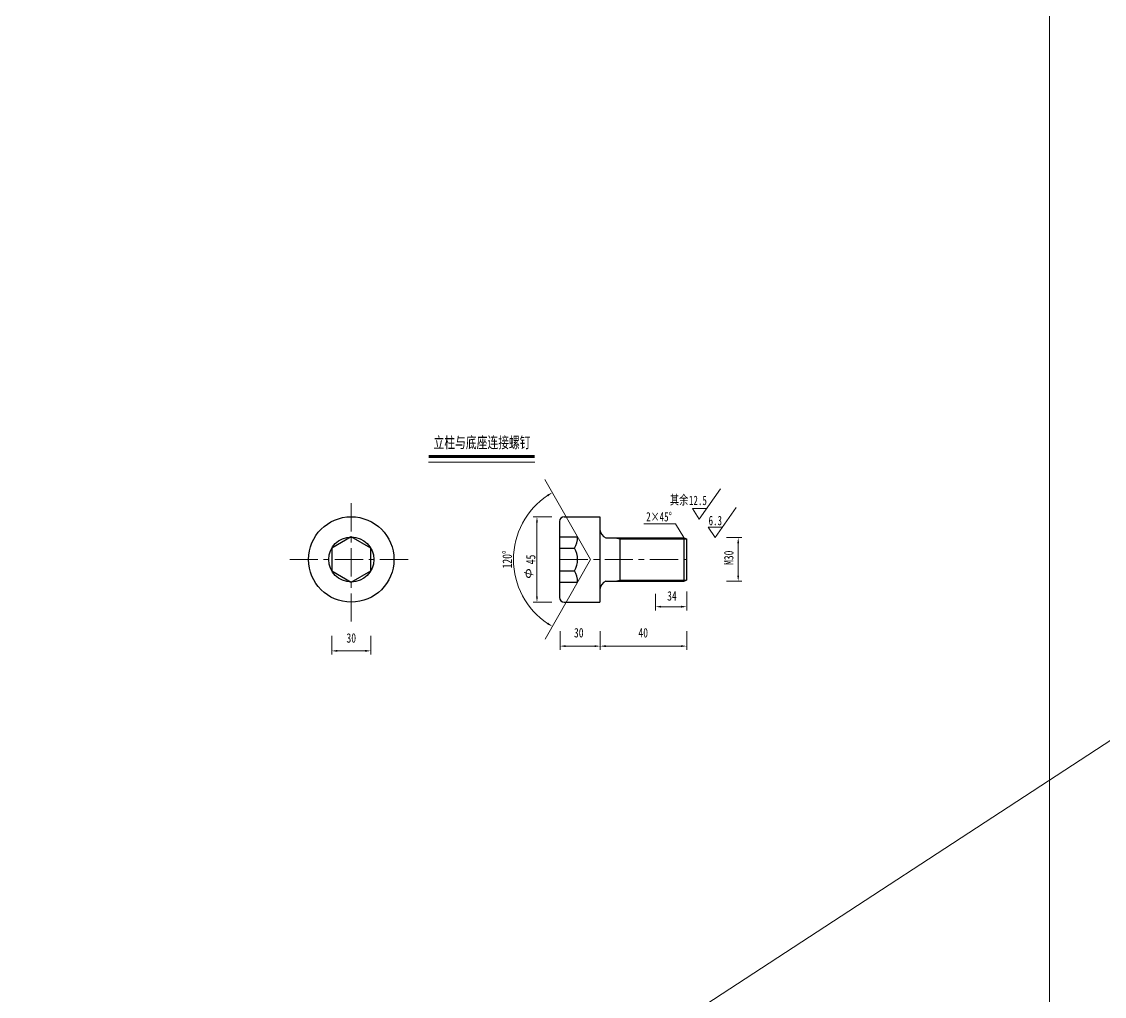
# Model space of a CAD drawing. Extents: x 98573 to 114325, y 0 to 100142.
# Drawn here: x 103129 to 106008, y 50511 to 53101 of the extents above; entities that cross this region are included whole.
import ezdxf

# ---------------------------------------------------------------- set-up
doc = ezdxf.new("R2010")
doc.units = 0
doc.header["$MEASUREMENT"] = 0
doc.linetypes.add('CENTERX2', pattern=[4, 2.5, -0.5, 0.5, -0.5])
doc.layers.get('0').update_dxf_attribs({"lineweight": 13})
doc.layers.get('Defpoints').update_dxf_attribs({"color": 9, "lineweight": 5})
for name, color, linetype, lineweight in [('dim', 4, 'Continuous', 13), ('中心线', 2, 'CENTERX2', 15), ('标注', 4, 'Continuous', 13), ('标题上线', 6, 'Continuous', 50), ('标题下线', 7, 'Continuous', 15), ('细线', 4, 'Continuous', 13), ('钢板单线', 6, 'Continuous', 25)]:
    doc.layers.add(name, color=color, linetype=linetype, lineweight=lineweight)
doc.layers.add('text', color=7, linetype='Continuous')
doc.styles.get("Standard").update_dxf_attribs({"font": '仿宋_GB2312.ttf', "width": 0.75})
doc.dimstyles.new('0.1', dxfattribs={"dimscale": 0, "dimtxt": 2.5, "dimasz": 1.5, "dimexe": 1, "dimexo": 1, "dimgap": 0.4, "dimtad": 1, "dimdec": 1, "dimdsep": 46, "dimtxsty": 'Standard', "dimcen": 0.2, "dimclrd": 256, "dimclre": 256, "dimclrt": 256, "dimadec": 3, "dimazin": 2, "dimtfac": 1, "dimtdec": 1, "dimtmove": 2, "dimatfit": 3, "dimfxl": 4, "dimfxlon": 1, "dimtolj": 1, "dimtzin": 0, "dimlwd": -1, "dimlwe": -1, "dimarcsym": 0})

# ---------------------------------------------------------------- blocks, each defined once
blk = doc.blocks.new('*D363')
at = {"layer": 'Defpoints', "color": 0, "ltscale": 0.5, "transparency": 16777216}
for p in [(103953.8, 51491.4), (104057.7, 51491.4), (104057.7, 51429.1)]:
    blk.add_point(p, dxfattribs=at)
at = {"layer": 'dim', "ltscale": 0.5, "transparency": 16777216}
for p, q in [((103953.8, 51469.1), (103953.8, 51419.1)), ((104057.7, 51469.1), (104057.7, 51419.1))]:
    blk.add_line(p, q, dxfattribs=at)
at = {"layer": 'dim', "color": 4, "ltscale": 0.5, "transparency": 16777216}
blk.add_line((103968.8, 51429.1), (104042.7, 51429.1), dxfattribs=at)
for points in [[(103968.8, 51431.6), (103968.8, 51426.6), (103953.8, 51429.1)], [(104042.7, 51431.6), (104042.7, 51426.6), (104057.7, 51429.1)]]:
    blk.add_solid(points, dxfattribs=at)
at = {"layer": 'dim', "ltscale": 0.5, "transparency": 16777216, "insert": (104005.8, 51463.1), "char_height": 25, "attachment_point": 5}
blk.add_mtext('\\A1;30', dxfattribs=at)
blk = doc.blocks.new('*D364')
at = {"layer": 'Defpoints', "color": 0, "ltscale": 0.5, "transparency": 16777216}
for p in [(104993.2, 51730), (104993.2, 51614.1), (105034.5, 51614.1)]:
    blk.add_point(p, dxfattribs=at)
at = {"layer": 'dim', "ltscale": 0.5, "transparency": 16777216}
for p, q in [((105003.2, 51730), (105044.5, 51730)), ((105003.2, 51614.1), (105044.5, 51614.1))]:
    blk.add_line(p, q, dxfattribs=at)
at = {"layer": 'dim', "color": 4, "ltscale": 0.5, "transparency": 16777216}
blk.add_line((105034.5, 51715), (105034.5, 51629.1), dxfattribs=at)
for points in [[(105032, 51715), (105037, 51715), (105034.5, 51730)], [(105032, 51629.1), (105037, 51629.1), (105034.5, 51614.1)]]:
    blk.add_solid(points, dxfattribs=at)
at = {"layer": 'dim', "ltscale": 0.5, "transparency": 16777216, "insert": (105009.5, 51676.5), "char_height": 25, "attachment_point": 5, "rotation": 90}
blk.add_mtext('\\A1;M30', dxfattribs=at)
blk = doc.blocks.new('*D365')
at = {"layer": 'Defpoints', "color": 0, "ltscale": 0.5, "transparency": 16777216}
for p in [(104897.5, 51626.4), (104667.8, 51509.9), (104897.5, 51441.7)]:
    blk.add_point(p, dxfattribs=at)
at = {"layer": 'dim', "ltscale": 0.5, "transparency": 16777216}
for p, q in [((104667.8, 51481.7), (104667.8, 51431.7)), ((104897.5, 51481.7), (104897.5, 51431.7))]:
    blk.add_line(p, q, dxfattribs=at)
at = {"layer": 'dim', "color": 4, "ltscale": 0.5, "transparency": 16777216}
blk.add_line((104682.8, 51441.7), (104882.5, 51441.7), dxfattribs=at)
for points in [[(104682.8, 51444.2), (104682.8, 51439.2), (104667.8, 51441.7)], [(104882.5, 51444.2), (104882.5, 51439.2), (104897.5, 51441.7)]]:
    blk.add_solid(points, dxfattribs=at)
at = {"layer": 'dim', "ltscale": 0.5, "transparency": 16777216, "insert": (104782, 51477.1), "char_height": 25, "attachment_point": 5}
blk.add_mtext('\\A1;40', dxfattribs=at)
blk = doc.blocks.new('*D366')
at = {"layer": 'Defpoints', "color": 0, "ltscale": 0.5, "transparency": 16777216}
for p in [(104560.8, 51501), (104667.8, 51509.9), (104667.8, 51441.7)]:
    blk.add_point(p, dxfattribs=at)
at = {"layer": 'dim', "ltscale": 0.5, "transparency": 16777216}
for p, q in [((104560.8, 51481.7), (104560.8, 51431.7)), ((104667.8, 51481.7), (104667.8, 51431.7))]:
    blk.add_line(p, q, dxfattribs=at)
at = {"layer": 'dim', "color": 4, "ltscale": 0.5, "transparency": 16777216}
blk.add_line((104575.8, 51441.7), (104652.8, 51441.7), dxfattribs=at)
for points in [[(104575.8, 51444.2), (104575.8, 51439.2), (104560.8, 51441.7)], [(104652.8, 51444.2), (104652.8, 51439.2), (104667.8, 51441.7)]]:
    blk.add_solid(points, dxfattribs=at)
at = {"layer": 'dim', "ltscale": 0.5, "transparency": 16777216, "insert": (104610.6, 51477.1), "char_height": 25, "attachment_point": 5}
blk.add_mtext('\\A1;30', dxfattribs=at)
blk = doc.blocks.new('*D367')
at = {"layer": 'Defpoints', "color": 0, "ltscale": 0.5, "transparency": 16777216}
for p in [(104499.5, 51785.4), (104549, 51785.4), (104549, 51558.5)]:
    blk.add_point(p, dxfattribs=at)
at = {"layer": 'dim', "ltscale": 0.5, "transparency": 16777216}
for p, q in [((104539, 51785.4), (104489.5, 51785.4)), ((104539, 51558.5), (104489.5, 51558.5))]:
    blk.add_line(p, q, dxfattribs=at)
at = {"layer": 'dim', "color": 4, "ltscale": 0.5, "transparency": 16777216}
blk.add_line((104499.5, 51573.5), (104499.5, 51770.4), dxfattribs=at)
for points in [[(104497, 51770.4), (104502, 51770.4), (104499.5, 51785.4)], [(104497, 51573.5), (104502, 51573.5), (104499.5, 51558.5)]]:
    blk.add_solid(points, dxfattribs=at)
at = {"layer": 'dim', "ltscale": 0.5, "transparency": 16777216, "insert": (104483, 51672), "char_height": 25, "attachment_point": 5, "rotation": 90}
blk.add_mtext('\\A1;45', dxfattribs=at)
blk = doc.blocks.new('*D368')
at = {"layer": 'Defpoints', "color": 0, "ltscale": 0.5, "transparency": 16777216}
for p in [(104520.8, 51884.9), (104449.6, 51742.4), (104641.9, 51672.3), (104641.9, 51671.7), (104521.4, 51460.1)]:
    blk.add_point(p, dxfattribs=at)
at = {"layer": 'dim', "color": 4, "ltscale": 0.5, "transparency": 16777216}
blk.add_arc((104641.7, 51672), 204.7, 123.7876, 236.2124, dxfattribs=at)
for points in [[(104526.6, 51844.2), (104529.2, 51840), (104540.7, 51850)], [(104529.2, 51504), (104526.6, 51499.7), (104540.7, 51494)]]:
    blk.add_solid(points, dxfattribs=at)
at = {"layer": 'dim', "ltscale": 0.5, "transparency": 16777216, "insert": (104420.5, 51672), "char_height": 25, "attachment_point": 5, "rotation": 90}
blk.add_mtext('\\A1;120°', dxfattribs=at)
blk = doc.blocks.new('*D362')
at = {"layer": 'Defpoints', "color": 0, "ltscale": 0.5, "transparency": 16777216}
for p in [(104897.5, 51616.9), (104814.3, 51591.1), (104897.5, 51546.5)]:
    blk.add_point(p, dxfattribs=at)
at = {"layer": 'dim', "ltscale": 0.5, "transparency": 16777216}
for p, q in [((104897.5, 51586.5), (104897.5, 51536.5)), ((104814.3, 51581.1), (104814.3, 51536.5))]:
    blk.add_line(p, q, dxfattribs=at)
at = {"layer": 'dim', "color": 4, "ltscale": 0.5, "transparency": 16777216}
blk.add_line((104829.3, 51546.5), (104882.5, 51546.5), dxfattribs=at)
for points in [[(104829.3, 51549), (104829.3, 51544), (104814.3, 51546.5)], [(104882.5, 51549), (104882.5, 51544), (104897.5, 51546.5)]]:
    blk.add_solid(points, dxfattribs=at)
at = {"layer": 'dim', "ltscale": 0.5, "transparency": 16777216, "insert": (104858.4, 51575), "char_height": 25, "attachment_point": 5}
blk.add_mtext('\\A1;34', dxfattribs=at)

msp = doc.modelspace()

# ---------------------------------------------------------------- linework, layer by layer
at = {"color": 0}
msp.add_line((104465.31948, 51637.46749), (104488.99039, 51631.12489), dxfattribs=at)
msp.add_arc((104566.38608, 51646.97309), 41.28912, 37.26384584, 37.53459513)
for centre, radius, start, end in [((104482.99206, 51636.1277), 12.1515, 149.03621796, 166.04314128), ((104479.41236, 51638.27553), 7.97688, 124.61946216, 149.03621796), ((104477.1697, 51641.52409), 4.02939, 90, 124.61946216), ((104477.1697, 51641.52409), 4.02939, 55.38053784, 90), ((104474.92703, 51638.27553), 7.97688, 30.96378204, 55.38053784), ((104471.34733, 51636.1277), 12.1515, 13.95685872, 30.96378204), ((104488.66754, 51634.71718), 17.99963, 166.04314128, 180), ((104488.66754, 51634.71718), 17.99963, 180, 193.95685872), ((104482.99206, 51633.30666), 12.1515, 193.95685872, 210.96378204), ((104479.41236, 51631.15884), 7.97688, 210.96378204, 235.38053784), ((104477.1697, 51627.91028), 4.02939, 235.38053784, 270), ((104477.1697, 51627.91028), 4.02939, 270, 304.61946216), ((104474.92703, 51631.15884), 7.97688, 304.61946216, 329.03621796), ((104471.34733, 51633.30666), 12.1515, 329.03621796, 346.04314128), ((104465.67185, 51634.71718), 17.99963, 0, 13.95685872), ((104465.67185, 51634.71718), 17.99963, 346.04314128, 0)]:
    msp.add_arc(centre, radius, start, end, dxfattribs=at)
at = {"layer": 'dim'}
for p, q in [((104930.91855, 51779.4852), (104987.32418, 51859.72616)), ((104912.71704, 51807.59752), (104950.68019, 51807.59752)), ((104930.91855, 51779.4852), (104912.71704, 51807.59752)), ((104973.01275, 51729.96744), (105029.41838, 51810.2084)), ((104783.64564, 51766.8243), (104867.52934, 51766.8243)), ((104867.52934, 51766.8243), (104889.99245, 51729.96744)), ((104973.01275, 51729.96744), (104954.81123, 51758.07975)), ((104954.81123, 51758.07975), (104992.77439, 51758.07975))]:
    msp.add_line(p, q, dxfattribs=at)
at = {"layer": '中心线', "ltscale": 30}
for p, q in [((104005.7882, 51821.72756), (104005.7882, 51499.09573)), ((103842.08235, 51671.97309), (104165.03286, 51671.97309)), ((104559.6752, 51671.97309), (104897.46315, 51671.97309))]:
    msp.add_line(p, q, dxfattribs=at)
at = {"layer": '标注'}
msp.add_line((112815.95382, 55620.37259), (98573.01049, 46332.42017), dxfattribs=at)
for points in [[(98573.01049, 55858.30192), (105862.16093, 55858.30192), (105862.16093, 46332.42017), (98573.01049, 46332.42017)], [(105862.16093, 55858.30192), (113151.31137, 55858.30192), (113151.31137, 46332.42017), (105862.16093, 46332.42017)]]:
    msp.add_lwpolyline(points, close=True, dxfattribs=at)
at = {"layer": '标题上线', "const_width": 7.5}
msp.add_lwpolyline([(104211.22835, 51945.41916), (104493.64894, 51945.41916)], dxfattribs=at)
at = {"layer": '标题下线'}
msp.add_line((104211.22835, 51930.41915), (104493.64894, 51930.41915), dxfattribs=at)
at = {"layer": '细线'}
for p, q in [((104520.8327, 51884.91597), (104641.91934, 51671.66322)), ((104521.4447, 51460.10805), (104641.91934, 51672.28296))]:
    msp.add_line(p, q, dxfattribs=at)
at = {"layer": '钢板单线', "color": 1}
for p, q in [((104572.1752, 51785.44809), (104666.67136, 51785.44809)), ((104666.67136, 51785.44809), (104666.67136, 51558.49809)), ((104559.6752, 51772.94809), (104559.6752, 51570.99809)), ((104559.6752, 51731.97309), (104607.6752, 51731.97309)), ((104682.67136, 51729.81809), (104889.99245, 51729.81809)), ((104708.55997, 51729.81809), (104719.73043, 51727.00559)), ((104719.73043, 51727.00559), (104897.46315, 51727.00559)), ((104719.73043, 51727.00559), (104719.73043, 51616.94059)), ((104889.99245, 51729.81809), (104897.46315, 51727.00559)), ((104889.99245, 51729.81809), (104889.99245, 51614.12809)), ((104897.46315, 51727.00559), (104897.46315, 51616.94059)), ((104559.6752, 51701.97309), (104599.12776, 51701.97309)), ((104559.6752, 51641.97309), (104599.12776, 51641.97309)), ((104559.6752, 51611.97309), (104607.6752, 51611.97309)), ((104682.67136, 51614.12809), (104889.99245, 51614.12809)), ((104708.55997, 51614.12809), (104719.73043, 51616.94059)), ((104719.73043, 51616.94059), (104897.46315, 51616.94059)), ((104889.99245, 51614.12809), (104897.46315, 51616.94059)), ((104572.1752, 51558.49809), (104666.67136, 51558.49809))]:
    msp.add_line(p, q, dxfattribs=at)
msp.add_lwpolyline([(104005.7882, 51611.97309), (104057.74972, 51641.97309), (104057.74972, 51701.97309), (104005.7882, 51731.97309), (103953.82667, 51701.97309), (103953.82667, 51641.97309)], close=True, dxfattribs=at)
for radius in [113.475, 60]:
    msp.add_circle((104005.7882, 51671.97309), radius, dxfattribs=at)
for centre, radius, start, end in [((104572.1752, 51772.94809), 12.5, 90, 180), ((104550.54737, 51732.03145), 57.12757, 328.2534926, 359.94146802), ((104692.01768, 51753.48836), 25.44868, 185.14075847, 248.45318061), ((104550.75415, 51671.97309), 56.92105, 328.19393276, 31.80606724), ((104550.54737, 51611.91473), 57.12757, 0.05853198, 31.7465074), ((104692.01768, 51590.45782), 25.44868, 111.54681939, 174.85924153), ((104572.1752, 51570.99809), 12.5, 180, 270)]:
    msp.add_arc(centre, radius, start, end, dxfattribs=at)

# ---------------------------------------------------------------- texts
at = {"layer": 'dim', "width": 0.7}
for s, p in [('其余', (104853.09223, 51817.83333)), ('12.5', (104903.58651, 51816.51877)), ('2×45°', (104789.88521, 51773.05719)), ('6.3', (104955.76613, 51763.03024))]:
    msp.add_text(s, height=25, dxfattribs=at).set_placement(p)
at = {"layer": 'text', "width": 0.7}
msp.add_text('立柱与底座连接螺钉', height=30, dxfattribs=at).set_placement((104224.55533, 51967.91916))

# ---------------------------------------------------------------- dimensions: what is measured, and where the dimension line sits
at = {"layer": 'dim', "ltscale": 0.5}
dim = msp.add_angular_dim_2l(base=(104449.55214, 51742.4468), line1=((104520.8327, 51884.91597), (104641.91934, 51671.66322)), line2=((104521.4447, 51460.10805), (104641.91934, 51672.28296)), text='120°', dimstyle='0.1', override={"dimscale": 10, "dimclrd": 4}, dxfattribs=at)
dim.commit()
dim.dimension.update_dxf_attribs({"geometry": '*D368', "text_midpoint": (104420.53868, 51671.97309)})
dim = msp.add_linear_dim(base=(104499.53052, 51785.44809), p1=(104548.95813, 51558.49809), p2=(104548.95813, 51785.44809), angle=90, text='45', dimstyle='0.1', override={"dimscale": 10, "dimclrd": 4}, dxfattribs=at)
dim.commit()
dim.dimension.update_dxf_attribs({"geometry": '*D367', "text_midpoint": (104483.03052, 51671.97309)})
dim = msp.add_linear_dim(base=(105034.53153, 51614.12809), p1=(104993.23673, 51729.96744), p2=(104993.23673, 51614.12809), angle=90, text='M30', dimstyle='0.1', override={"dimscale": 10, "dimclrd": 4}, dxfattribs=at)
dim.commit()
dim.dimension.update_dxf_attribs({"geometry": '*D364', "text_midpoint": (105009.53153, 51676.46464), "dimtype": 160})
for base, p1, p2, text, picture, middle in [((104897.46315, 51441.67289), (104667.82244, 51509.93326), (104897.46315, 51626.43884), '40', '*D365', (104782.01391, 51477.10761)), ((104897.46315, 51546.50303), (104814.25431, 51591.14932), (104897.46315, 51616.94059), '34', '*D362', (104858.39492, 51574.99234)), ((104667.82244, 51441.67289), (104560.82628, 51501.04326), (104667.82244, 51509.93326), '30', '*D366', (104610.59489, 51477.10761)), ((104057.74972, 51429.14722), (103953.82667, 51491.37589), (104057.74972, 51491.37589), '30', '*D363', (104005.7882, 51463.13313))]:
    dim = msp.add_linear_dim(base=base, p1=p1, p2=p2, text=text, dimstyle='0.1', override={"dimscale": 10, "dimclrd": 4}, dxfattribs=at)
    dim.commit()
    dim.dimension.update_dxf_attribs({"geometry": picture, "text_midpoint": middle, "dimtype": 160})

doc.saveas('drawing.dxf')
